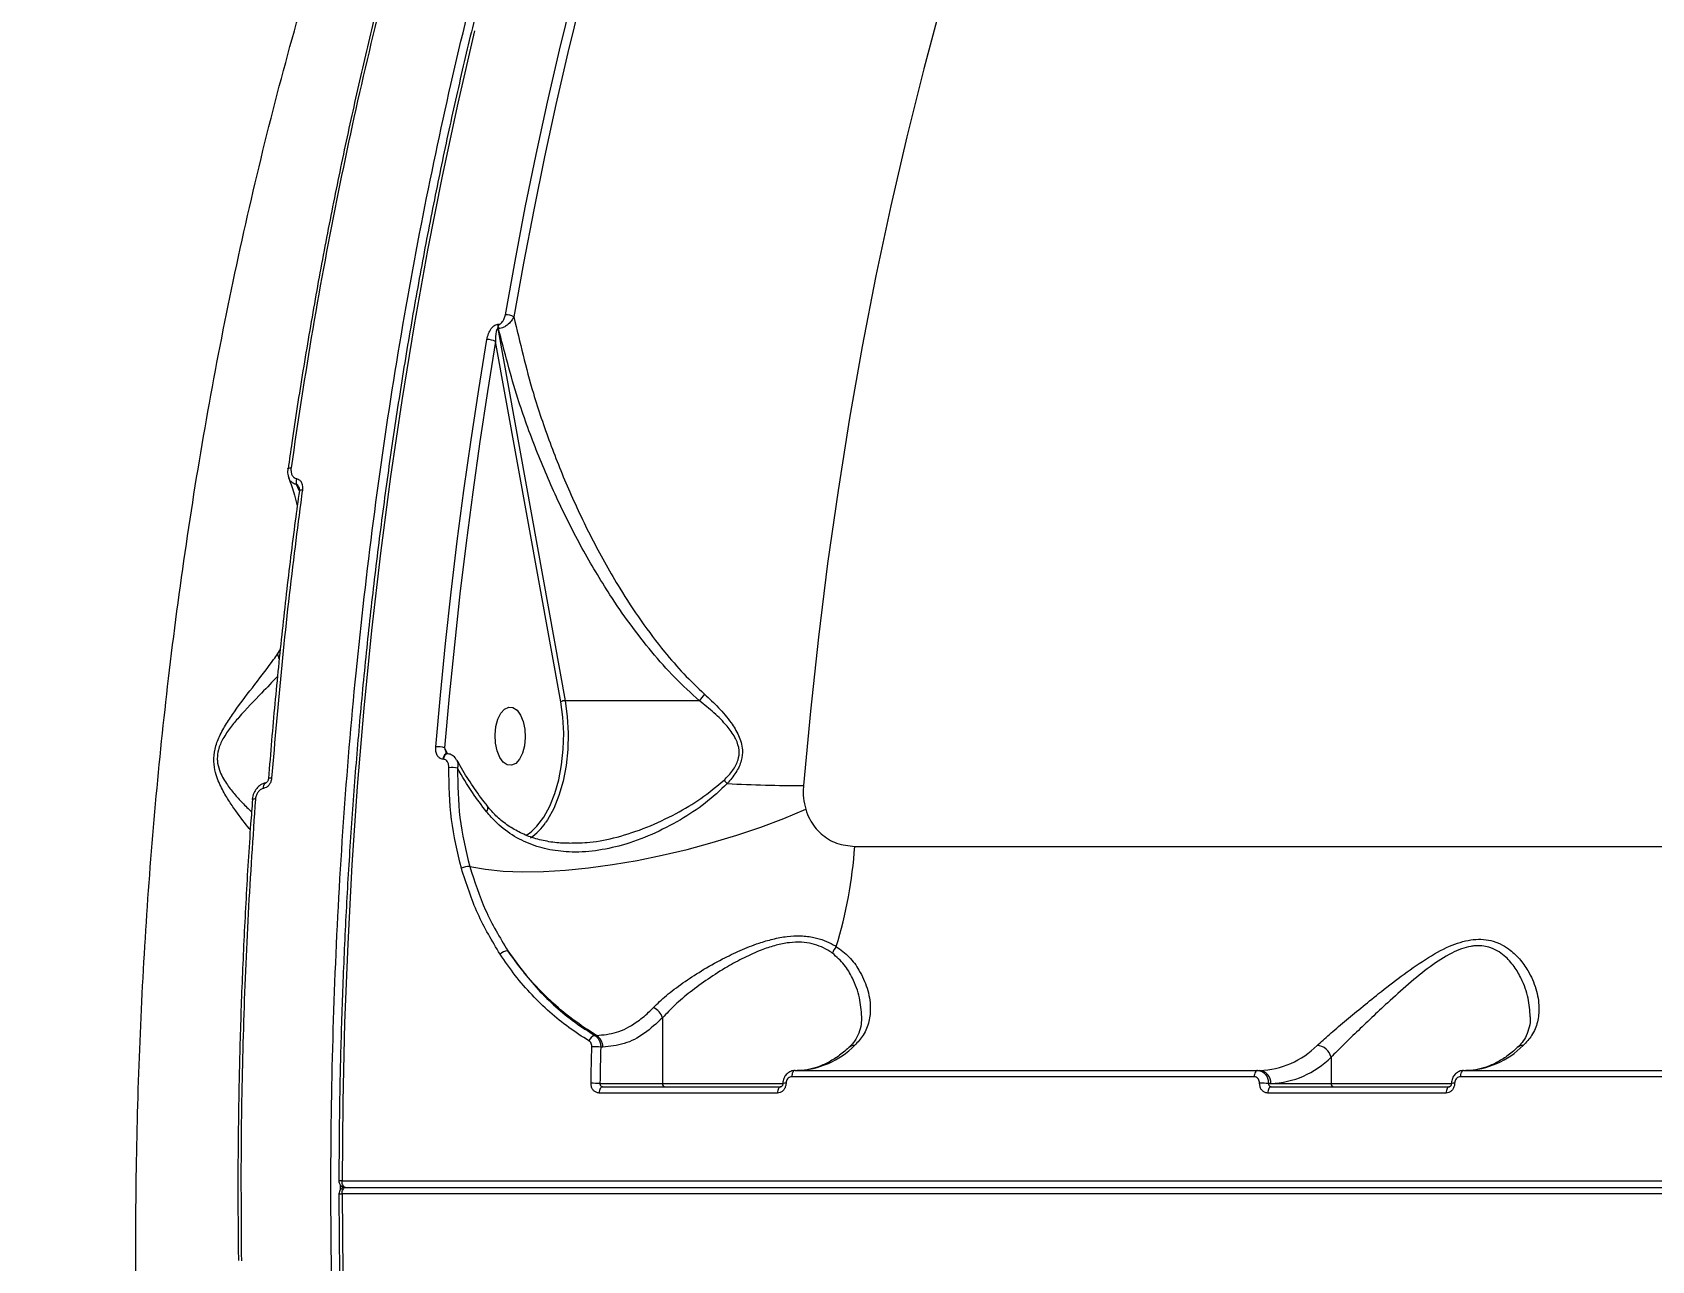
# Model space of a CAD drawing. Header units: millimetres. Extents: x -6521 to 6343, y -6174 to 4868.
# Drawn here: x -3438.6 to -3189.5, y 690.2 to 879.3 of the extents above; entities that cross this region are included whole.
import ezdxf

# ---------------------------------------------------------------- set-up
doc = ezdxf.new("R2010")
doc.units = ezdxf.units.MM
for name, color, linetype in [('DIKOM_ОБЪЕКТ', 7, 'Continuous'), ('DIKOM_РАЗМЕР_ЗОНА', 7, 'Continuous'), ('DIKOM_РАЗМЕР_ОБЪЕКТА', 7, 'Continuous')]:
    doc.layers.add(name, color=color, linetype=linetype)
doc.styles.add('style1', font='arial.ttf', dxfattribs={"width": 0.8})
doc.dimstyles.new('1-50', dxfattribs={"dimtxt": 300, "dimasz": 200, "dimexe": 100, "dimexo": 0, "dimgap": 100, "dimtad": 1, "dimtxsty": 'style1', "dimcen": 200, "dimclrd": 7, "dimclre": 7, "dimclrt": 7, "dimadec": 1, "dimazin": 2, "dimtfac": 1, "dimtmove": 0, "dimatfit": 2, "dimfxl": 0, "dimlwd": 25, "dimlwe": 18, "dimarcsym": 0})

# ---------------------------------------------------------------- blocks, each defined once
blk = doc.blocks.new('*D12')
at = {"layer": 'Defpoints', "color": 0, "transparency": 16777216}
for p in [(918.99, 3251.45), (5268.57, 3251.45), (-3684.78, -1936.75)]:
    blk.add_point(p, dxfattribs=at)
at = {"layer": 'DIKOM_РАЗМЕР_ОБЪЕКТА', "color": 7, "lineweight": 18, "transparency": 16777216}
for p, q in [((918.99, 3251.45), (5368.57, 3251.45)), ((-3684.78, -1936.75), (5368.57, -1936.75))]:
    blk.add_line(p, q, dxfattribs=at)
at = {"layer": 'DIKOM_РАЗМЕР_ОБЪЕКТА', "color": 7, "lineweight": 25, "transparency": 16777216}
blk.add_line((5268.57, -1736.75), (5268.57, 3051.45), dxfattribs=at)
at = {"layer": 'DIKOM_РАЗМЕР_ОБЪЕКТА', "color": 7, "transparency": 16777216}
for points in [[(5235.23, 3051.45), (5301.9, 3051.45), (5268.57, 3251.45)], [(5235.23, -1736.75), (5301.9, -1736.75), (5268.57, -1936.75)]]:
    blk.add_solid(points, dxfattribs=at)
at = {"layer": 'DIKOM_РАЗМЕР_ОБЪЕКТА', "color": 7, "transparency": 16777216, "insert": (5015.39, 711.25), "char_height": 300, "attachment_point": 5, "rotation": 90, "style": 'style1'}
blk.add_mtext('5150', dxfattribs=at)
blk = doc.blocks.new('*D13')
at = {"layer": 'Defpoints', "color": 0, "transparency": 16777216}
for p in [(1683.24, 4867.99), (-4359.52, -3960.36), (6242.61, -3960.36)]:
    blk.add_point(p, dxfattribs=at)
at = {"layer": 'DIKOM_РАЗМЕР_ЗОНА', "color": 7, "lineweight": 18, "transparency": 16777216}
for p, q in [((1683.24, 4867.99), (6342.61, 4867.99)), ((-4359.52, -3960.36), (6342.61, -3960.36))]:
    blk.add_line(p, q, dxfattribs=at)
at = {"layer": 'DIKOM_РАЗМЕР_ЗОНА', "color": 7, "lineweight": 25, "transparency": 16777216}
blk.add_line((6242.61, 4667.99), (6242.61, -3760.36), dxfattribs=at)
at = {"layer": 'DIKOM_РАЗМЕР_ЗОНА', "color": 7, "transparency": 16777216}
for points in [[(6209.28, 4667.99), (6275.95, 4667.99), (6242.61, 4867.99)], [(6209.28, -3760.36), (6275.95, -3760.36), (6242.61, -3960.36)]]:
    blk.add_solid(points, dxfattribs=at)
at = {"layer": 'DIKOM_РАЗМЕР_ЗОНА', "color": 7, "transparency": 16777216, "insert": (5989.44, 630.24), "char_height": 300, "attachment_point": 5, "rotation": 90, "style": 'style1'}
blk.add_mtext('8850', dxfattribs=at)

msp = doc.modelspace()

# ---------------------------------------------------------------- linework, layer by layer
at = {"layer": 'DIKOM_ОБЪЕКТ', "color": 7, "linetype": 'Continuous', "lineweight": 15}
for p, q in [((-3366.968, 834.317), (-3366.864, 834.317)), ((-3366.966, 833.67), (-3356.625, 776.381)), ((-3366.862, 833.67), (-3366.966, 833.67)), ((-3357.296, 776.216), (-3367.306, 831.665)), ((-3399.268, 812.097), (-3399.27, 812.121)), ((-3397.52, 808.723), (-3397.917, 809.669)), ((-3397.521, 808.689), (-3397.522, 808.682)), ((-3400.808, 783.631), (-3400.445, 784.191)), ((-3335.956, 776.381), (-3356.625, 776.381)), ((-3375.315, 767.368), (-3375.396, 767.368)), ((-3375.155, 769.149), (-3374.73, 768.189)), ((-3404.747, 761.181), (-3404.745, 761.172)), ((-3312.064, 753.967), (-3012.056, 753.967)), ((-3341.631, 727.566), (-3341.631, 717.464)), ((-3352.045, 724.861), (-3351.761, 724.861)), ((-3350.821, 723.077), (-3351.129, 723.077)), ((-3238.771, 721.515), (-3238.771, 717.464)), ((-3351.259, 717.464), (-3341.631, 717.464)), ((-3341.631, 717.464), (-3323.067, 717.464)), ((-3250.608, 718.505), (-3321.753, 718.505)), ((-3321.238, 719.464), (-3250.093, 719.464)), ((-3250.093, 719.464), (-3249.753, 719.464)), ((-3248.399, 717.464), (-3248.039, 717.464)), ((-3248.039, 717.464), (-3238.771, 717.464)), ((-3238.771, 717.464), (-3220.206, 717.464)), ((-3147.748, 718.505), (-3218.893, 718.505)), ((-3218.378, 719.464), (-3147.233, 719.464)), ((-3323.944, 715.999), (-3351.374, 715.999)), ((-3350.859, 716.964), (-3323.429, 716.964)), ((-3221.084, 715.999), (-3248.513, 715.999)), ((-3247.999, 716.964), (-3220.569, 716.964)), ((-3391.219, 701.884), (-3391.219, 701.058)), ((-3390.932, 702.467), (-2976.063, 702.467)), ((-2976.063, 700.462), (-3390.932, 700.462)), ((-3390.417, 701.464), (-2975.548, 701.464))]:
    msp.add_line(p, q, dxfattribs=at)
at = {"layer": 'DIKOM_ОБЪЕКТ', "color": 7, "linetype": 'Continuous', "lineweight": 15, "flags": 128}
for points in [[(-3365.808, 835.776), (-3364.318, 844.059), (-3362.74, 852.279), (-3361.073, 860.434), (-3359.319, 868.519), (-3357.479, 876.532), (-3355.553, 884.468), (-3353.541, 892.324), (-3351.446, 900.097)], [(-3350.171, 899.659), (-3352.261, 891.903), (-3354.268, 884.064), (-3356.19, 876.146), (-3358.026, 868.151), (-3359.776, 860.083), (-3361.439, 851.946), (-3363.014, 843.744), (-3364.501, 835.479)], [(-3298.635, 883.984), (-3301.422, 873.665), (-3304.045, 863.186), (-3306.502, 852.556), (-3308.791, 841.785), (-3310.91, 830.884), (-3312.857, 819.863), (-3314.63, 808.731), (-3316.227, 797.5), (-3317.647, 786.179), (-3318.888, 774.78), (-3319.95, 763.312)], [(-3370.538, 879.494), (-3373.116, 868.38), (-3375.527, 857.126), (-3377.769, 845.741), (-3379.84, 834.234), (-3381.738, 822.615), (-3383.461, 810.894), (-3385.009, 799.081), (-3386.379, 787.186), (-3387.571, 775.219), (-3388.584, 763.19), (-3389.416, 751.108), (-3390.068, 738.985), (-3390.538, 726.83), (-3390.826, 714.654), (-3390.932, 702.467)], [(-3376.52, 769.31), (-3375.809, 777.262), (-3375.02, 785.185), (-3374.152, 793.078), (-3373.207, 800.937), (-3372.183, 808.759), (-3371.083, 816.541), (-3369.906, 824.281), (-3368.652, 831.976)], [(-3367.306, 831.665), (-3368.556, 823.989), (-3369.73, 816.267), (-3370.828, 808.503), (-3371.849, 800.7), (-3372.792, 792.86), (-3373.658, 784.986), (-3374.446, 777.081), (-3375.155, 769.149)], [(-3399.27, 812.121), (-3399.265, 812.135), (-3399.228, 812.172), (-3399.158, 812.203), (-3399.057, 812.225), (-3398.929, 812.239), (-3398.778, 812.243)], [(-3397.03, 808.811), (-3397.187, 808.806), (-3397.319, 808.791), (-3397.421, 808.768), (-3397.489, 808.736), (-3397.52, 808.697), (-3397.521, 808.689)], [(-3363.066, 773.174), (-3362.821, 771.984), (-3362.758, 770.709), (-3362.883, 769.452), (-3363.185, 768.313), (-3363.641, 767.386), (-3364.212, 766.746), (-3364.853, 766.444), (-3365.512, 766.505), (-3366.135, 766.924), (-3366.673, 767.667), (-3367.08, 768.674), (-3367.326, 769.863), (-3367.388, 771.138), (-3367.263, 772.395), (-3366.961, 773.534), (-3366.506, 774.461), (-3365.935, 775.101), (-3365.294, 775.403), (-3364.635, 775.342), (-3364.011, 774.923), (-3363.474, 774.18), (-3363.066, 773.174)], [(-3361.722, 756.307), (-3360.953, 757.067), (-3359.908, 758.456), (-3358.986, 760.14), (-3358.207, 762.078), (-3357.59, 764.225), (-3357.149, 766.53), (-3356.896, 768.939), (-3356.836, 771.395), (-3356.971, 773.84), (-3357.296, 776.216)], [(-3356.625, 776.381), (-3356.289, 773.931), (-3356.15, 771.41), (-3356.212, 768.877), (-3356.473, 766.393), (-3356.927, 764.016), (-3357.563, 761.802), (-3358.367, 759.803), (-3359.318, 758.067), (-3359.613, 757.627)], [(-3374.878, 768.211), (-3374.883, 768.211), (-3375.027, 768.173), (-3375.161, 768.058), (-3375.272, 767.875), (-3375.353, 767.639), (-3375.396, 767.368)], [(-3374.809, 768.211), (-3374.947, 768.173), (-3375.08, 768.058), (-3375.191, 767.875), (-3375.272, 767.639), (-3375.315, 767.368)], [(-3402.998, 762.885), (-3402.997, 763.116), (-3402.965, 763.325), (-3402.906, 763.499), (-3402.822, 763.629), (-3402.719, 763.706), (-3402.659, 763.724)], [(-3368.697, 759.286), (-3368.565, 759.537), (-3368.494, 759.762), (-3368.487, 759.951), (-3368.544, 760.097), (-3368.552, 760.108)], [(-3371.285, 750.848), (-3368.855, 750.434), (-3366.14, 750.17), (-3363.166, 750.061), (-3359.962, 750.106), (-3356.562, 750.306), (-3352.998, 750.659), (-3349.304, 751.161), (-3345.519, 751.807), (-3341.678, 752.591), (-3337.821, 753.505), (-3333.985, 754.54), (-3330.208, 755.686), (-3326.527, 756.931), (-3322.978, 758.264), (-3319.597, 759.67)], [(-3362.583, 755.672), (-3362.095, 756.005), (-3361.722, 756.307)], [(-3352.631, 717.502), (-3352.617, 718.206), (-3352.602, 718.909), (-3352.587, 719.613), (-3352.571, 720.316), (-3352.554, 721.019), (-3352.537, 721.723), (-3352.519, 722.426), (-3352.501, 723.129)], [(-3351.129, 723.077), (-3351.148, 722.376), (-3351.166, 721.674), (-3351.183, 720.973), (-3351.199, 720.271), (-3351.215, 719.57), (-3351.23, 718.868), (-3351.245, 718.166), (-3351.259, 717.464)], [(-3321.238, 719.464), (-3321.336, 719.446), (-3321.43, 719.392), (-3321.518, 719.304), (-3321.595, 719.186), (-3321.659, 719.041), (-3321.708, 718.875), (-3321.739, 718.694), (-3321.753, 718.505)], [(-3250.093, 719.464), (-3250.191, 719.446), (-3250.285, 719.392), (-3250.373, 719.304), (-3250.45, 719.186), (-3250.514, 719.041), (-3250.563, 718.875), (-3250.594, 718.694), (-3250.608, 718.505)], [(-3218.378, 719.464), (-3218.476, 719.446), (-3218.57, 719.392), (-3218.658, 719.304), (-3218.735, 719.186), (-3218.799, 719.041), (-3218.848, 718.875), (-3218.879, 718.694), (-3218.893, 718.505)], [(-3350.859, 716.964), (-3350.957, 716.946), (-3351.052, 716.891), (-3351.139, 716.803), (-3351.217, 716.684), (-3351.281, 716.538), (-3351.329, 716.371), (-3351.361, 716.189), (-3351.374, 715.999)], [(-3323.429, 716.964), (-3323.528, 716.946), (-3323.622, 716.891), (-3323.71, 716.803), (-3323.787, 716.684), (-3323.851, 716.538), (-3323.9, 716.371), (-3323.931, 716.189), (-3323.944, 715.999)], [(-3247.999, 716.964), (-3248.097, 716.946), (-3248.192, 716.891), (-3248.279, 716.803), (-3248.357, 716.684), (-3248.421, 716.538), (-3248.469, 716.371), (-3248.501, 716.189), (-3248.513, 715.999)], [(-3220.569, 716.964), (-3220.668, 716.946), (-3220.762, 716.891), (-3220.85, 716.803), (-3220.927, 716.684), (-3220.991, 716.538), (-3221.04, 716.371), (-3221.071, 716.189), (-3221.084, 715.999)], [(-3390.417, 701.464), (-3390.518, 701.484), (-3390.615, 701.541), (-3390.704, 701.633), (-3390.782, 701.758), (-3390.846, 701.91), (-3390.893, 702.083), (-3390.923, 702.271), (-3390.932, 702.467)], [(-3390.932, 700.462), (-3390.923, 700.657), (-3390.893, 700.845), (-3390.846, 701.019), (-3390.782, 701.171), (-3390.704, 701.295), (-3390.615, 701.388), (-3390.518, 701.445), (-3390.417, 701.464)], [(-3390.932, 700.462), (-3390.826, 688.275)]]:
    msp.add_lwpolyline(points, dxfattribs=at)
at = {"layer": 'DIKOM_ОБЪЕКТ', "color": 7, "linetype": 'Continuous', "lineweight": 15}
for centre, radius, start, end in [((-3365.794, 832.807), 2.969, 64.17674, 90.26984), ((-3365.098, 834.001), 1.897, 170.41185, 190.05259), ((-3364.995, 834), 1.896, 170.39416, 190.04917), ((-3368.62, 829.043), 2.933, 63.37867, 90.63691), ((-3396.393, 810.136), 1.594, 164.2274, 197.03213), ((-3328.224, 771.224), 9.294, 138.36525, 146.29938), ((-3356.64, 774.996), 1.385, 89.3684, 118.29214), ((-3376.476, 763.833), 5.478, 76.04321, 90.4634), ((-3374.106, 761.315), 4.773, 78.63283, 94.6782), ((-3401.919, 763.784), 0.699, 77.8677, 119.21436), ((-3308.238, 787.326), 33.314, 224.08453, 225.32728), ((-3319.522, 991.112), 227.801, 266.94578, 269.89245), ((-3404.401, 760.475), 0.787, 79.66018, 116.15109), ((-3366.755, 762.386), 8.583, 304.16557, 326.32634), ((-3379.437, 758.428), 67.521, 342.88547, 356.21144), ((-3371.423, 748.145), 2.707, 87.07285, 115.29125), ((-3365.283, 736.02), 1.894, 94.81037, 134.89828), ((-3312.678, 736.646), 2.936, 139.37606, 162.83644), ((-3344.052, 726.84), 2.528, 16.7028, 66.19279), ((-3351.714, 723.602), 1.302, 104.70485, 161.12438), ((-3352.453, 706.143), 16.986, 85.52928, 90.16), ((-3352.876, 723.134), 2.056, 358.40731, 57.13912), ((-3321.373, 732.577), 13.122, 272.07195, 315.14109), ((-3312.106, 722.007), 1.316, 88.47488, 131.67989), ((-3250.228, 732.577), 13.122, 272.07184, 315.1412), ((-3241.078, 720.952), 2.375, 13.71256, 86.34085), ((-3218.513, 732.578), 13.122, 272.07247, 315.14057), ((-3209.246, 722.007), 1.315, 88.47365, 131.68111), ((-3248.537, 731.233), 13.778, 272.07228, 315.14004), ((-3352.584, 694.549), 22.953, 86.69157, 90.11785), ((-3341.164, 717.431), 0.469, 175.94634, 265.25175), ((-3322.779, 715.039), 2.468, 86.5368, 97.82568), ((-3249.724, 694.555), 22.948, 86.69119, 90.1181), ((-3249.908, 717.597), 1.874, 355.94097, 85.26443), ((-3238.304, 717.431), 0.468, 175.94165, 265.25644), ((-3219.919, 715.034), 2.473, 86.54631, 97.81564), ((-3391.08, 663.908), 38.559, 89.78055, 90.50114), ((-3390.417, 702.464), 1, 179.92957, 196.56023), ((-3390.417, 700.464), 1, 90, 180.07043), ((-3391.08, 739.021), 38.559, 269.49886, 270.21945), ((-3390.417, 702.464), 1, 196.56023, 270)]:
    msp.add_arc(centre, radius, start, end, dxfattribs=at)
for points, knots in [([(-3379.777, 558.757), (-3380.557, 563.079), (-3382.657, 574.721), (-3385.557, 594.027), (-3388.308, 616.691), (-3390.421, 639.842), (-3391.874, 663.413), (-3392.64, 687.33), (-3392.705, 711.068), (-3392.085, 734.549), (-3390.809, 757.704), (-3388.859, 780.908), (-3386.21, 804.083), (-3382.856, 827.145), (-3378.871, 849.587), (-3374.282, 871.345), (-3369.131, 892.375), (-3363.335, 913.018), (-3356.885, 933.184), (-3349.788, 952.79), (-3342.202, 971.405), (-3334.162, 988.988), (-3325.717, 1005.522), (-3316.728, 1021.276), (-3307.203, 1036.16), (-3297.164, 1050.101), (-3286.831, 1062.79), (-3276.248, 1074.216), (-3265.46, 1084.387), (-3254.293, 1093.487), (-3242.763, 1101.367), (-3232.398, 1107.384), (-3225.857, 1110.185), (-3223.334, 1111.265)], [0, 0, 0, 0, 0.0192582, 0.0518831, 0.0845331, 0.117158, 0.1507304, 0.1843303, 0.2179027, 0.2505275, 0.2831775, 0.3158023, 0.3493748, 0.3829746, 0.4165471, 0.4491719, 0.4818219, 0.5144467, 0.5480192, 0.5816189, 0.6151915, 0.6478163, 0.6804662, 0.713091, 0.7466635, 0.7802633, 0.8138357, 0.8464606, 0.8791105, 0.9117353, 0.9453077, 0.9789074, 1, 1, 1, 1]), ([(-3223.093, 1110.817), (-3223.652, 1110.579), (-3226.149, 1109.515), (-3230.546, 1107.314), (-3236.278, 1104.209), (-3241.962, 1100.778), (-3247.596, 1097.052), (-3253.174, 1093.026), (-3258.693, 1088.705), (-3264.149, 1084.093), (-3269.537, 1079.192), (-3274.853, 1074.006), (-3280.093, 1068.54), (-3285.254, 1062.798), (-3290.33, 1056.783), (-3295.319, 1050.501), (-3300.217, 1043.956), (-3305.019, 1037.154), (-3309.723, 1030.099), (-3314.325, 1022.797), (-3318.822, 1015.254), (-3323.209, 1007.475), (-3327.484, 999.465), (-3331.644, 991.232), (-3335.686, 982.781), (-3339.606, 974.119), (-3343.401, 965.252), (-3347.07, 956.186), (-3350.609, 946.93), (-3354.015, 937.489), (-3357.286, 927.871), (-3360.42, 918.082), (-3363.414, 908.131), (-3366.266, 898.025), (-3368.973, 887.771), (-3371.535, 877.378), (-3373.949, 866.852), (-3376.213, 856.202), (-3378.325, 845.435), (-3380.284, 834.561), (-3382.089, 823.587), (-3383.738, 812.521), (-3385.229, 801.371), (-3386.563, 790.147), (-3387.737, 778.856), (-3388.751, 767.506), (-3389.604, 756.108), (-3390.296, 744.668), (-3390.826, 733.196), (-3391.192, 721.699), (-3391.381, 711.452), (-3391.407, 705.04), (-3391.417, 702.465)], [0, 0, 0, 0, 0.0058769, 0.0262678, 0.0466645, 0.0670671, 0.087475, 0.1078878, 0.128305, 0.1487261, 0.1691503, 0.1895772, 0.2100065, 0.2304375, 0.2508697, 0.2713031, 0.2917371, 0.3121714, 0.3326061, 0.3530405, 0.373475, 0.393909, 0.4143427, 0.434776, 0.4552088, 0.4756411, 0.4960728, 0.516504, 0.5369346, 0.5573646, 0.5777942, 0.5982231, 0.6186517, 0.6390797, 0.6595072, 0.6799343, 0.700361, 0.7207873, 0.7412133, 0.7616388, 0.7820641, 0.8024892, 0.8229139, 0.8433384, 0.8637627, 0.8841868, 0.9046108, 0.9250346, 0.9454584, 0.9658821, 0.9863057, 1, 1, 1, 1]), ([(-3419.767, 626.943), (-3420.267, 633.128), (-3421.267, 645.505), (-3422.183, 664.247), (-3422.668, 683.059), (-3422.679, 702.163), (-3422.197, 721.517), (-3421.202, 741.078), (-3419.706, 760.53), (-3417.65, 780.375), (-3414.983, 800.544), (-3411.665, 820.955), (-3407.739, 841.187), (-3403.192, 861.158), (-3398.024, 880.791), (-3392.354, 899.631), (-3386.216, 917.633), (-3379.651, 934.771), (-3372.545, 951.345), (-3364.899, 967.273), (-3356.726, 982.478), (-3348.214, 996.625), (-3339.392, 1009.65), (-3330.998, 1020.838), (-3325.377, 1027.251), (-3322.909, 1030.068)], [0, 0, 0, 0, 0.0398968, 0.0798414, 0.1197858, 0.1596824, 0.2012152, 0.242802, 0.2843887, 0.3259213, 0.3710794, 0.4162723, 0.4614302, 0.5079073, 0.5544224, 0.6008995, 0.6459082, 0.6909515, 0.7359603, 0.7822822, 0.828642, 0.8749639, 0.9198658, 0.9648022, 1, 1, 1, 1]), ([(-3382.558, 894.646), (-3382.857, 893.547), (-3384.083, 889.044), (-3386.089, 880.988), (-3388.571, 870.484), (-3390.896, 859.835), (-3393.074, 849.065), (-3395.101, 838.183), (-3396.965, 827.192), (-3398.338, 818.492), (-3399.036, 813.43), (-3399.221, 812.093)], [0, 0, 0, 0, 0.0419837, 0.1719677, 0.3020656, 0.4322511, 0.562494, 0.6927645, 0.8230252, 0.9532461, 1, 1, 1, 1]), ([(-3382.098, 894.893), (-3383.797, 888.302), (-3387.196, 875.12), (-3391.614, 854.641), (-3395.563, 833.716), (-3397.706, 819.401), (-3398.778, 812.243)], [0, 0, 0, 0, 0.2485965, 0.4971927, 0.748597, 1, 1, 1, 1]), ([(-3366.864, 834.317), (-3366.794, 834.326), (-3366.655, 834.343), (-3366.428, 834.49), (-3366.173, 834.771), (-3365.936, 835.222), (-3365.852, 835.586), (-3365.808, 835.776)], [0, 0, 0, 0, 0.1206079, 0.2406032, 0.4168393, 0.6949798, 1, 1, 1, 1]), ([(-3364.501, 835.479), (-3364.624, 835.247), (-3364.867, 834.787), (-3365.437, 834.232), (-3365.985, 833.894), (-3366.452, 833.712), (-3366.723, 833.684), (-3366.862, 833.67)], [0, 0, 0, 0, 0.2704539, 0.5335241, 0.718159, 0.855297, 1, 1, 1, 1]), ([(-3364.501, 835.479), (-3363.58, 831.544), (-3362.052, 825.016), (-3358.997, 816.033), (-3355.948, 808.432), (-3352.391, 800.942), (-3348.68, 794.332), (-3344.968, 788.644), (-3341.661, 784.26), (-3338.4, 780.474), (-3336.249, 778.426), (-3335.17, 777.399)], [0, 0, 0, 0, 0.1867513, 0.3097302, 0.4327021, 0.5585114, 0.684283, 0.7740098, 0.8643086, 0.9318926, 1, 1, 1, 1]), ([(-3368.652, 831.976), (-3368.583, 832.28), (-3368.448, 832.868), (-3368.062, 833.593), (-3367.651, 834.042), (-3367.293, 834.274), (-3367.077, 834.302), (-3366.968, 834.317)], [0, 0, 0, 0, 0.3047657, 0.5876641, 0.7664679, 0.8828959, 1, 1, 1, 1]), ([(-3366.966, 833.67), (-3366.98, 833.667), (-3367.013, 833.662), (-3367.067, 833.617), (-3367.157, 833.472), (-3367.325, 832.823), (-3367.314, 832.182), (-3367.306, 831.665)], [0, 0, 0, 0, 0.023942, 0.0535055, 0.1071129, 0.2794501, 1, 1, 1, 1]), ([(-3335.956, 776.381), (-3337.243, 777.551), (-3339.817, 779.892), (-3343.347, 783.899), (-3346.668, 788.165), (-3350.296, 793.464), (-3354.06, 799.797), (-3357.831, 807.257), (-3361.128, 814.967), (-3364.319, 823.788), (-3365.935, 830.068), (-3366.862, 833.67)], [0, 0, 0, 0, 0.0792686, 0.1585944, 0.2405912, 0.3226085, 0.4472334, 0.5718947, 0.699862, 0.8278384, 1, 1, 1, 1]), ([(-3399.258, 812.119), (-3399.271, 812.049), (-3399.337, 811.681), (-3399.318, 811.175), (-3399.157, 810.8), (-3399.112, 810.695)], [0, 0, 0, 0, 0.1447438, 0.7592918, 1, 1, 1, 1]), ([(-3398.778, 812.243), (-3398.791, 811.996), (-3398.815, 811.563), (-3398.619, 811.045), (-3398.343, 810.724), (-3398.092, 810.6), (-3397.95, 810.574), (-3397.926, 810.569)], [0, 0, 0, 0, 0.3277169, 0.5738724, 0.7795914, 0.9627566, 1, 1, 1, 1]), ([(-3399.14, 810.678), (-3398.819, 809.794), (-3398.292, 808.342), (-3397.952, 806.92), (-3397.82, 806.365)], [0, 0, 0, 0, 0.6096052, 1, 1, 1, 1]), ([(-3397.917, 809.669), (-3397.956, 809.676), (-3398.19, 809.718), (-3398.587, 809.899), (-3398.97, 810.249), (-3399.069, 810.57), (-3399.106, 810.691)], [0, 0, 0, 0, 0.0690782, 0.4069362, 0.7761925, 1, 1, 1, 1]), ([(-3397.926, 810.569), (-3397.897, 810.564), (-3397.747, 810.535), (-3397.481, 810.397), (-3397.193, 810.051), (-3396.994, 809.506), (-3397.017, 809.058), (-3397.03, 808.811)], [0, 0, 0, 0, 0.0440409, 0.2245283, 0.4337392, 0.6875103, 1, 1, 1, 1]), ([(-3397.577, 809.243), (-3397.59, 809.278), (-3397.632, 809.39), (-3397.722, 809.526), (-3397.822, 809.622), (-3397.879, 809.657), (-3397.906, 809.666), (-3397.917, 809.669)], [0, 0, 0, 0, 0.1952938, 0.6312383, 0.8347146, 0.934623, 1, 1, 1, 1]), ([(-3397.501, 808.68), (-3397.716, 807.142), (-3398.449, 801.892), (-3399.534, 792.855), (-3400.749, 781.589), (-3401.65, 772.099), (-3402.089, 766.352), (-3402.239, 764.389)], [0, 0, 0, 0, 0.1055833, 0.3605424, 0.6149042, 0.8684808, 1, 1, 1, 1]), ([(-3397.03, 808.811), (-3397.117, 808.166), (-3397.554, 804.942), (-3398.698, 796.001), (-3400.297, 781.896), (-3401.28, 770.28), (-3401.772, 764.468)], [0, 0, 0, 0, 0.0441416, 0.2207142, 0.610013, 1, 1, 1, 1]), ([(-3397.573, 809.245), (-3397.569, 809.238), (-3397.548, 809.199), (-3397.511, 809.035), (-3397.497, 808.846), (-3397.521, 808.716), (-3397.526, 808.69)], [0, 0, 0, 0, 0.0706127, 0.4185641, 0.8841023, 1, 1, 1, 1]), ([(-3405.05, 756.49), (-3405.105, 756.558), (-3405.753, 757.351), (-3406.944, 758.937), (-3408.408, 761.063), (-3409.515, 762.958), (-3410.37, 764.929), (-3410.733, 767.026), (-3410.538, 769.011), (-3409.795, 771.009), (-3408.725, 772.902), (-3406.857, 775.652), (-3404.253, 778.989), (-3402.069, 781.859), (-3401.021, 783.332), (-3400.808, 783.631)], [0, 0, 0, 0, 0.0128749, 0.1513458, 0.2222852, 0.2931418, 0.3699465, 0.418177, 0.4672437, 0.5201479, 0.5795157, 0.6404882, 0.7974877, 0.9589325, 1, 1, 1, 1]), ([(-3400.59, 782.838), (-3400.678, 783.062), (-3400.783, 783.329), (-3400.805, 783.59), (-3400.808, 783.631)], [0, 0, 0, 0, 0.840247, 1, 1, 1, 1]), ([(-3400.861, 780.124), (-3401.659, 779.284), (-3403.485, 777.359), (-3406.073, 774.715), (-3408.103, 772.287), (-3409.232, 770.671), (-3409.982, 769.004), (-3410.141, 767.819), (-3410.1, 766.746), (-3409.747, 765.314), (-3408.768, 763.645), (-3407.539, 762.053), (-3406.192, 760.565), (-3405.324, 759.733), (-3404.849, 759.278)], [0, 0, 0, 0, 0.1504834, 0.3443853, 0.4133764, 0.483642, 0.5414556, 0.5840225, 0.5937615, 0.6462924, 0.7340046, 0.8167989, 0.8996939, 1, 1, 1, 1]), ([(-3335.17, 777.399), (-3334.437, 776.713), (-3332.964, 775.334), (-3331.177, 773.235), (-3329.846, 771.09), (-3329.236, 769.061), (-3329.449, 767.04), (-3330.285, 765.248), (-3331.189, 764.187), (-3331.66, 763.635)], [0, 0, 0, 0, 0.18364, 0.3692294, 0.5090675, 0.6522018, 0.7508533, 0.8702082, 1, 1, 1, 1]), ([(-3332.168, 764.149), (-3331.692, 764.633), (-3330.793, 765.548), (-3329.932, 767.147), (-3329.746, 768.869), (-3330.123, 770.016), (-3330.762, 771.263), (-3331.818, 772.692), (-3333.672, 774.558), (-3335.194, 775.773), (-3335.956, 776.381)], [0, 0, 0, 0, 0.1298013, 0.2451256, 0.3384664, 0.4557894, 0.4772355, 0.6177242, 0.8086904, 1, 1, 1, 1]), ([(-3375.396, 767.368), (-3375.489, 767.377), (-3375.704, 767.399), (-3376.022, 767.6), (-3376.32, 767.989), (-3376.528, 768.583), (-3376.523, 769.059), (-3376.52, 769.31)], [0, 0, 0, 0, 0.1205715, 0.2783735, 0.4705777, 0.7208318, 1, 1, 1, 1]), ([(-3374.495, 766.072), (-3374.503, 766.238), (-3374.519, 766.565), (-3374.684, 766.968), (-3374.907, 767.23), (-3375.124, 767.352), (-3375.262, 767.363), (-3375.315, 767.368)], [0, 0, 0, 0, 0.2734458, 0.5393012, 0.7386552, 0.8989196, 1, 1, 1, 1]), ([(-3375.155, 769.149), (-3375.122, 768.984), (-3375.068, 768.715), (-3374.958, 768.457), (-3374.916, 768.358)], [0, 0, 0, 0, 0.6144304, 1, 1, 1, 1]), ([(-3374.881, 768.21), (-3374.871, 768.209), (-3374.84, 768.209), (-3374.804, 768.184), (-3374.84, 768.214), (-3374.887, 768.276), (-3374.91, 768.337), (-3374.918, 768.357)], [0, 0, 0, 0, 0.142933, 0.4518948, 0.6699463, 0.891174, 1, 1, 1, 1]), ([(-3373.313, 767.219), (-3373.384, 767.355), (-3373.551, 767.68), (-3374.004, 768.022), (-3374.463, 768.217), (-3374.734, 768.192), (-3374.807, 768.186)], [0, 0, 0, 0, 0.2415712, 0.5736155, 0.8855917, 1, 1, 1, 1]), ([(-3372.58, 750.592), (-3373.177, 753.078), (-3374.386, 758.111), (-3374.458, 763.396), (-3374.495, 766.072)], [0, 0, 0, 0, 0.493842, 1, 1, 1, 1]), ([(-3373.287, 767.191), (-3373.265, 767.16), (-3373.14, 766.98), (-3373.086, 766.559), (-3373.141, 766.17), (-3373.165, 765.994)], [0, 0, 0, 0, 0.1007288, 0.5926902, 1, 1, 1, 1]), ([(-3368.51, 760.12), (-3368.688, 760.342), (-3369.588, 761.467), (-3371.043, 763.539), (-3372.419, 765.696), (-3373.069, 766.93), (-3373.226, 767.226)], [0, 0, 0, 0, 0.0961732, 0.4862839, 0.8765551, 1, 1, 1, 1]), ([(-3373.165, 765.994), (-3373.132, 763.44), (-3373.064, 758.268), (-3371.883, 753.342), (-3371.285, 750.848)], [0, 0, 0, 0, 0.4938436, 1, 1, 1, 1]), ([(-3368.697, 759.286), (-3369.441, 760.265), (-3371.113, 762.464), (-3372.433, 764.734), (-3373.165, 765.994)], [0, 0, 0, 0, 0.4451153, 1, 1, 1, 1]), ([(-3402.66, 763.713), (-3402.689, 763.711), (-3402.973, 763.693), (-3403.486, 763.434), (-3404.109, 762.905), (-3404.539, 762.155), (-3404.76, 761.54), (-3404.737, 761.209), (-3404.735, 761.179)], [0, 0, 0, 0, 0.0253979, 0.2493655, 0.4781192, 0.7190518, 0.9751246, 1, 1, 1, 1]), ([(-3402.998, 762.885), (-3403.14, 762.843), (-3403.425, 762.758), (-3403.796, 762.434), (-3404.085, 761.996), (-3404.225, 761.575), (-3404.252, 761.319), (-3404.259, 761.249)], [0, 0, 0, 0, 0.2168865, 0.4334672, 0.6619773, 0.9080822, 1, 1, 1, 1]), ([(-3401.772, 764.468), (-3401.78, 764.4), (-3401.807, 764.154), (-3401.94, 763.748), (-3402.22, 763.323), (-3402.581, 763.007), (-3402.859, 762.926), (-3402.998, 762.885)], [0, 0, 0, 0, 0.0918845, 0.3355497, 0.5630753, 0.7814178, 1, 1, 1, 1]), ([(-3402.267, 764.395), (-3402.269, 764.354), (-3402.276, 764.234), (-3402.342, 764.049), (-3402.444, 763.883), (-3402.547, 763.777), (-3402.63, 763.73), (-3402.65, 763.726), (-3402.659, 763.725)], [0, 0, 0, 0, 0.1186001, 0.347365, 0.5265806, 0.6851619, 0.8517666, 1, 1, 1, 1]), ([(-3331.66, 763.635), (-3332.77, 762.587), (-3334.994, 760.491), (-3338.976, 757.934), (-3343.242, 755.706), (-3347.648, 754.101), (-3351.938, 753.193), (-3355.824, 752.992), (-3359.384, 753.442), (-3362.58, 754.445), (-3365.502, 756.093), (-3367.497, 757.828), (-3368.464, 759.002), (-3368.697, 759.286)], [0, 0, 0, 0, 0.1036806, 0.2075428, 0.3205762, 0.4335414, 0.5338116, 0.634003, 0.7184876, 0.8029124, 0.887959, 0.9729283, 1, 1, 1, 1]), ([(-3355.972, 754.481), (-3354.921, 754.493), (-3352.485, 754.519), (-3348.467, 755.36), (-3343.998, 756.831), (-3339.677, 758.884), (-3335.631, 761.256), (-3333.329, 763.179), (-3332.168, 764.149)], [0, 0, 0, 0, 0.1256863, 0.2911426, 0.4747211, 0.662555, 0.8297163, 1, 1, 1, 1]), ([(-3319.95, 763.312), (-3319.955, 763.254), (-3320.005, 762.613), (-3320, 761.36), (-3319.733, 760.241), (-3319.597, 759.67)], [0, 0, 0, 0, 0.0468109, 0.5142763, 1, 1, 1, 1]), ([(-3404.704, 761.168), (-3404.802, 759.918), (-3405.198, 754.862), (-3405.728, 745.955), (-3406.292, 734.453), (-3406.683, 722.918), (-3406.911, 711.365), (-3406.988, 700.456), (-3406.911, 693.404), (-3406.876, 690.205)], [0, 0, 0, 0, 0.0533121, 0.2155155, 0.3778357, 0.5402394, 0.7026894, 0.865142, 1, 1, 1, 1]), ([(-3404.259, 761.249), (-3404.66, 755.382), (-3405.46, 743.648), (-3406.17, 725.9), (-3406.548, 708.071), (-3406.465, 696.15), (-3406.424, 690.19)], [0, 0, 0, 0, 0.2490997, 0.4982, 0.7490997, 1, 1, 1, 1]), ([(-3355.969, 754.461), (-3356.312, 754.454), (-3357.48, 754.429), (-3359.395, 754.7), (-3361.656, 755.261), (-3363.73, 756.12), (-3365.601, 757.255), (-3367.231, 758.565), (-3368.126, 759.625), (-3368.543, 760.119)], [0, 0, 0, 0, 0.0698015, 0.237678, 0.4027357, 0.561619, 0.7158683, 0.8676197, 1, 1, 1, 1]), ([(-3319.597, 759.67), (-3319.409, 759.151), (-3318.882, 757.696), (-3317.307, 755.772), (-3314.888, 754.255), (-3313.012, 754.064), (-3312.064, 753.967)], [0, 0, 0, 0, 0.1529621, 0.4283731, 0.7114344, 1, 1, 1, 1]), ([(-3366.62, 737.362), (-3367.837, 739.398), (-3370.301, 743.518), (-3371.815, 748.216), (-3372.58, 750.592)], [0, 0, 0, 0, 0.494175, 1, 1, 1, 1]), ([(-3371.285, 750.848), (-3370.554, 748.577), (-3369.074, 743.979), (-3366.662, 739.947), (-3365.442, 737.907)], [0, 0, 0, 0, 0.4941573, 1, 1, 1, 1]), ([(-3343.032, 729.152), (-3342.399, 729.766), (-3341.115, 731.013), (-3338.579, 732.926), (-3335.666, 734.836), (-3332.673, 736.529), (-3329.678, 737.976), (-3327.068, 739.013), (-3324.637, 739.734), (-3322.471, 740.143), (-3320.323, 740.251), (-3317.831, 739.951), (-3316.056, 739.256), (-3315.06, 738.651), (-3314.906, 738.558)], [0, 0, 0, 0, 0.1084796, 0.2202175, 0.3276471, 0.4383066, 0.5238004, 0.6115049, 0.6745131, 0.739085, 0.8027719, 0.8688946, 0.9797321, 1, 1, 1, 1]), ([(-3351.761, 724.861), (-3352.998, 725.653), (-3355.486, 727.243), (-3359.022, 730.261), (-3362.422, 733.761), (-3364.431, 736.519), (-3365.442, 737.907)], [0, 0, 0, 0, 0.2373857, 0.4771599, 0.7370097, 1, 1, 1, 1]), ([(-3365.442, 737.907), (-3363.954, 735.846), (-3361.7, 732.724), (-3358.06, 729.231), (-3355.149, 726.841), (-3353.07, 725.515), (-3352.045, 724.861)], [0, 0, 0, 0, 0.3951656, 0.5986729, 0.8021801, 1, 1, 1, 1]), ([(-3315.483, 737.513), (-3315.624, 737.611), (-3316.526, 738.239), (-3318.087, 738.939), (-3320.271, 739.256), (-3321.588, 739.206), (-3322.976, 739.026), (-3324.439, 738.706), (-3326.677, 737.943), (-3329.121, 736.84), (-3331.884, 735.33), (-3334.699, 733.541), (-3337.402, 731.557), (-3339.805, 729.535), (-3341.017, 728.228), (-3341.631, 727.566)], [0, 0, 0, 0, 0.0201031, 0.1287268, 0.1852704, 0.2440055, 0.2548647, 0.3167954, 0.3805919, 0.4664193, 0.5546311, 0.663825, 0.7761674, 0.8865564, 1, 1, 1, 1]), ([(-3310.99, 727.74), (-3311.057, 728.714), (-3311.194, 730.695), (-3312.21, 733.429), (-3313.583, 735.82), (-3314.844, 736.943), (-3315.483, 737.513)], [0, 0, 0, 0, 0.2831017, 0.5754369, 0.7847471, 1, 1, 1, 1]), ([(-3314.906, 738.558), (-3314.211, 738.043), (-3312.794, 736.994), (-3311.2, 734.74), (-3310.02, 732.106), (-3309.551, 729.399), (-3309.792, 726.964), (-3310.566, 724.947), (-3311.595, 723.836), (-3312.071, 723.322)], [0, 0, 0, 0, 0.1260991, 0.2567268, 0.4243368, 0.5968614, 0.7352982, 0.8775684, 1, 1, 1, 1]), ([(-3240.927, 723.322), (-3240.32, 723.867), (-3239.086, 724.976), (-3236.762, 726.949), (-3234.208, 729.078), (-3231.298, 731.446), (-3227.995, 734.024), (-3224.366, 736.594), (-3220.765, 738.638), (-3217.817, 739.584), (-3215.684, 739.713), (-3214.145, 739.498), (-3212.719, 738.977), (-3211.202, 738.06), (-3209.732, 736.676), (-3208.254, 734.594), (-3207.14, 732.028), (-3206.687, 729.327), (-3206.948, 726.901), (-3207.73, 724.913), (-3208.747, 723.82), (-3209.211, 723.322)], [0, 0, 0, 0, 0.0545818, 0.1110314, 0.1659464, 0.2220128, 0.2890716, 0.3579606, 0.4226729, 0.4774035, 0.5047499, 0.5330988, 0.562354, 0.5923824, 0.6398884, 0.6885848, 0.7592833, 0.8320597, 0.8901587, 0.9498675, 1, 1, 1, 1]), ([(-3208.141, 727.753), (-3208.201, 728.696), (-3208.326, 730.644), (-3209.279, 733.289), (-3210.563, 735.503), (-3211.835, 736.954), (-3213.194, 737.939), (-3214.675, 738.593), (-3216.122, 738.737), (-3217.562, 738.546), (-3218.75, 738.22), (-3220.887, 737.274), (-3223.653, 735.438), (-3226.915, 732.757), (-3229.888, 730.074), (-3232.558, 727.573), (-3234.871, 725.363), (-3237.025, 723.28), (-3238.184, 722.109), (-3238.771, 721.515)], [0, 0, 0, 0, 0.0837321, 0.173043, 0.2302394, 0.2886006, 0.3225464, 0.3574039, 0.4072999, 0.4205919, 0.4517237, 0.4838927, 0.5607479, 0.6426272, 0.7267573, 0.7946317, 0.8636873, 0.9308929, 1, 1, 1, 1]), ([(-3352.946, 724.023), (-3353.992, 724.692), (-3356.083, 726.029), (-3359.006, 728.416), (-3361.766, 731.092), (-3364.342, 734.055), (-3365.861, 736.259), (-3366.62, 737.362)], [0, 0, 0, 0, 0.1976801, 0.3953863, 0.5930903, 0.7965447, 1, 1, 1, 1]), ([(-3351.761, 724.861), (-3350.74, 724.958), (-3348.668, 725.152), (-3345.99, 726.56), (-3344.129, 728.041), (-3343.276, 728.905), (-3343.032, 729.152)], [0, 0, 0, 0, 0.3362359, 0.6822368, 0.9087884, 1, 1, 1, 1]), ([(-3341.631, 727.566), (-3342.546, 726.72), (-3344.43, 724.978), (-3347.542, 723.403), (-3349.718, 723.187), (-3350.821, 723.077)], [0, 0, 0, 0, 0.3175176, 0.653921, 1, 1, 1, 1]), ([(-3311.011, 727.806), (-3311.018, 727.393), (-3311.032, 726.476), (-3311.387, 725.206), (-3312.015, 724.061), (-3312.566, 723.329), (-3312.961, 723.017), (-3312.995, 722.99)], [0, 0, 0, 0, 0.2204957, 0.489465, 0.7558686, 0.9790021, 1, 1, 1, 1]), ([(-3208.14, 727.754), (-3208.136, 727.703), (-3208.088, 727.127), (-3208.267, 726.133), (-3208.682, 724.857), (-3209.296, 723.824), (-3209.876, 723.248), (-3210.137, 722.99)], [0, 0, 0, 0, 0.026183, 0.298616, 0.5705698, 0.8074408, 1, 1, 1, 1]), ([(-3352.501, 723.129), (-3352.507, 723.242), (-3352.52, 723.467), (-3352.66, 723.767), (-3352.82, 723.941), (-3352.925, 724.009), (-3352.946, 724.023)], [0, 0, 0, 0, 0.3066823, 0.6132636, 0.9194734, 1, 1, 1, 1]), ([(-3352.045, 724.861), (-3352.001, 724.833), (-3351.789, 724.698), (-3351.466, 724.351), (-3351.177, 723.753), (-3351.145, 723.303), (-3351.129, 723.077)], [0, 0, 0, 0, 0.0806348, 0.3870592, 0.6935482, 1, 1, 1, 1]), ([(-3312.985, 722.986), (-3313.254, 722.747), (-3314.04, 722.049), (-3315.367, 721.11), (-3316.965, 720.265), (-3318.582, 719.712), (-3319.893, 719.487), (-3320.668, 719.47), (-3320.898, 719.464)], [0, 0, 0, 0, 0.103391, 0.3019131, 0.5017367, 0.7047464, 0.9124579, 1, 1, 1, 1]), ([(-3210.125, 722.986), (-3210.394, 722.747), (-3211.18, 722.049), (-3212.507, 721.11), (-3214.105, 720.265), (-3215.722, 719.712), (-3217.033, 719.487), (-3217.808, 719.47), (-3218.038, 719.464)], [0, 0, 0, 0, 0.1033967, 0.301912, 0.5017417, 0.7047519, 0.9124592, 1, 1, 1, 1]), ([(-3351.374, 715.999), (-3351.468, 716.006), (-3351.706, 716.024), (-3352.065, 716.204), (-3352.385, 716.544), (-3352.598, 716.995), (-3352.62, 717.333), (-3352.631, 717.502)], [0, 0, 0, 0, 0.1406173, 0.3550834, 0.5698446, 0.7848773, 1, 1, 1, 1]), ([(-3351.259, 717.464), (-3351.258, 717.408), (-3351.255, 717.296), (-3351.189, 717.146), (-3351.087, 717.033), (-3350.969, 716.973), (-3350.89, 716.967), (-3350.859, 716.964)], [0, 0, 0, 0, 0.2154905, 0.4306135, 0.6453181, 0.8595261, 1, 1, 1, 1]), ([(-3322.63, 717.502), (-3322.639, 717.391), (-3322.66, 717.112), (-3322.822, 716.689), (-3323.12, 716.308), (-3323.51, 716.049), (-3323.799, 716.015), (-3323.944, 715.999)], [0, 0, 0, 0, 0.1418619, 0.3567321, 0.5713239, 0.7857122, 1, 1, 1, 1]), ([(-3323.12, 717.484), (-3323.12, 717.453), (-3323.12, 717.367), (-3323.16, 717.23), (-3323.229, 717.099), (-3323.31, 717.011), (-3323.39, 716.967), (-3323.416, 716.963), (-3323.432, 716.964), (-3323.432, 716.964)], [0, 0, 0, 0, 0.0835578, 0.2335683, 0.3872341, 0.5495209, 0.7302203, 0.9907149, 1, 1, 1, 1]), ([(-3321.271, 719.445), (-3321.323, 719.45), (-3321.595, 719.473), (-3322.077, 719.286), (-3322.623, 718.875), (-3322.984, 718.263), (-3323.143, 717.76), (-3323.11, 717.498), (-3323.108, 717.482)], [0, 0, 0, 0, 0.0530917, 0.2781546, 0.5037808, 0.73753, 0.9841264, 1, 1, 1, 1]), ([(-3321.753, 718.505), (-3321.849, 718.494), (-3322.042, 718.472), (-3322.303, 718.299), (-3322.502, 718.045), (-3322.61, 717.763), (-3322.625, 717.577), (-3322.63, 717.502)], [0, 0, 0, 0, 0.2142552, 0.4285825, 0.6431753, 0.8580833, 1, 1, 1, 1]), ([(-3249.771, 717.502), (-3249.778, 717.615), (-3249.793, 717.841), (-3249.935, 718.141), (-3250.148, 718.368), (-3250.386, 718.488), (-3250.545, 718.5), (-3250.608, 718.505)], [0, 0, 0, 0, 0.2151455, 0.4301516, 0.6449435, 0.8594764, 1, 1, 1, 1]), ([(-3250.093, 719.464), (-3249.967, 719.455), (-3249.65, 719.43), (-3249.17, 719.191), (-3248.739, 718.739), (-3248.449, 718.139), (-3248.416, 717.689), (-3248.399, 717.464)], [0, 0, 0, 0, 0.140738, 0.3554623, 0.5702954, 0.7851607, 1, 1, 1, 1]), ([(-3248.513, 715.999), (-3248.608, 716.006), (-3248.846, 716.024), (-3249.205, 716.204), (-3249.525, 716.545), (-3249.738, 716.995), (-3249.76, 717.333), (-3249.771, 717.502)], [0, 0, 0, 0, 0.1406181, 0.3551184, 0.5698533, 0.7848802, 1, 1, 1, 1]), ([(-3248.399, 717.464), (-3248.398, 717.408), (-3248.395, 717.296), (-3248.329, 717.146), (-3248.227, 717.033), (-3248.109, 716.973), (-3248.03, 716.967), (-3247.999, 716.964)], [0, 0, 0, 0, 0.21545, 0.4306379, 0.645262, 0.8595346, 1, 1, 1, 1]), ([(-3219.77, 717.502), (-3219.779, 717.391), (-3219.8, 717.112), (-3219.962, 716.689), (-3220.26, 716.308), (-3220.65, 716.049), (-3220.939, 716.015), (-3221.084, 715.999)], [0, 0, 0, 0, 0.1418657, 0.3567289, 0.5713235, 0.7857323, 1, 1, 1, 1]), ([(-3220.259, 717.484), (-3220.26, 717.453), (-3220.26, 717.367), (-3220.3, 717.23), (-3220.369, 717.099), (-3220.45, 717.012), (-3220.53, 716.967), (-3220.556, 716.963), (-3220.571, 716.964), (-3220.572, 716.964)], [0, 0, 0, 0, 0.0835669, 0.2335772, 0.3871981, 0.5495815, 0.7301981, 0.9908206, 1, 1, 1, 1]), ([(-3218.411, 719.445), (-3218.463, 719.45), (-3218.735, 719.473), (-3219.217, 719.286), (-3219.763, 718.875), (-3220.124, 718.263), (-3220.283, 717.76), (-3220.25, 717.498), (-3220.248, 717.482)], [0, 0, 0, 0, 0.0531107, 0.2781551, 0.5037811, 0.7375301, 0.9841263, 1, 1, 1, 1]), ([(-3218.893, 718.505), (-3218.989, 718.494), (-3219.182, 718.472), (-3219.443, 718.299), (-3219.642, 718.045), (-3219.75, 717.763), (-3219.764, 717.577), (-3219.77, 717.502)], [0, 0, 0, 0, 0.2142462, 0.4285975, 0.6432034, 0.8580893, 1, 1, 1, 1]), ([(-3391.417, 700.463), (-3391.41, 698.443), (-3391.39, 692.583), (-3391.232, 682.888), (-3390.889, 671.389), (-3390.382, 659.913), (-3389.714, 648.468), (-3388.884, 637.063), (-3387.893, 625.706), (-3386.742, 614.406), (-3385.431, 603.172), (-3383.962, 592.011), (-3382.336, 580.933), (-3380.554, 569.945), (-3378.617, 559.056), (-3376.527, 548.273), (-3374.285, 537.606), (-3371.893, 527.062), (-3369.352, 516.649), (-3366.665, 506.375), (-3363.834, 496.247), (-3360.861, 486.273), (-3357.747, 476.461), (-3354.496, 466.818), (-3351.109, 457.351), (-3347.589, 448.068), (-3343.939, 438.974), (-3340.162, 430.078), (-3336.26, 421.386), (-3332.236, 412.904), (-3328.093, 404.639), (-3323.834, 396.597), (-3319.462, 388.784), (-3314.981, 381.206), (-3310.395, 373.869), (-3305.705, 366.778), (-3300.916, 359.938), (-3296.031, 353.355), (-3291.055, 347.035), (-3285.99, 340.98), (-3280.84, 335.197), (-3275.61, 329.69), (-3270.303, 324.462), (-3264.924, 319.519), (-3259.476, 314.863), (-3253.963, 310.499), (-3248.39, 306.429), (-3242.761, 302.659), (-3237.081, 299.184), (-3231.351, 296.031), (-3226.733, 293.693), (-3224.012, 292.516), (-3223.23, 292.178)], [0, 0, 0, 0, 0.010755, 0.031188, 0.0516214, 0.072055, 0.0924886, 0.1129222, 0.1333561, 0.1537901, 0.1742242, 0.1946585, 0.2150932, 0.235528, 0.2559631, 0.2763984, 0.2968344, 0.3172704, 0.3377071, 0.358144, 0.3785813, 0.3990193, 0.4194576, 0.4398966, 0.460336, 0.480776, 0.5012167, 0.5216578, 0.5420995, 0.5625419, 0.5829849, 0.6034284, 0.6238725, 0.644317, 0.6647621, 0.6852075, 0.7056531, 0.7260988, 0.7465445, 0.7669898, 0.7874344, 0.8078781, 0.8283207, 0.8487615, 0.8692004, 0.8896365, 0.9100695, 0.9304986, 0.9509234, 0.9713434, 0.9917581, 1, 1, 1, 1])]:
    msp.add_open_spline(points, degree=3, knots=knots, dxfattribs=at)

# ---------------------------------------------------------------- dimensions: what is measured, and where the dimension line sits
at = {"layer": 'DIKOM_РАЗМЕР_ЗОНА'}
dim = msp.add_linear_dim(base=(6242.612, -3960.361), p1=(1683.243, 4867.991), p2=(-4359.523, -3960.361), angle=90, text='8850', dimstyle='1-50', dxfattribs=at)
dim.commit()
dim.dimension.update_dxf_attribs({"geometry": '*D13', "text_midpoint": (6242.612, 630.237), "dimtype": 160})
at = {"layer": 'DIKOM_РАЗМЕР_ОБЪЕКТА'}
dim = msp.add_linear_dim(base=(5268.566, 3251.455), p1=(-3684.783, -1936.746), p2=(918.989, 3251.455), angle=90, text='5150', dimstyle='1-50', dxfattribs=at)
dim.commit()
dim.dimension.update_dxf_attribs({"geometry": '*D12', "text_midpoint": (5268.566, 711.247), "dimtype": 160})

doc.saveas('drawing.dxf')
